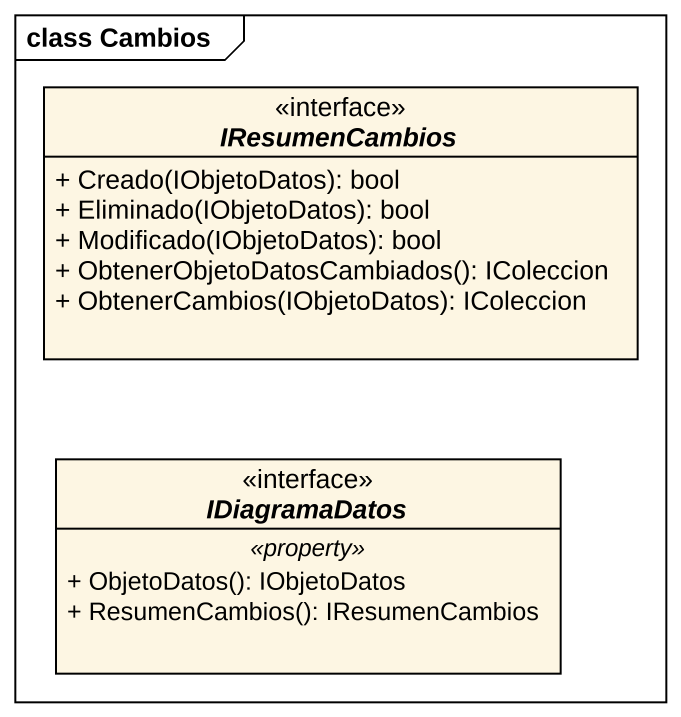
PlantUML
@startuml
mainframe class Cambios
hide circle
hide empty members
skinparam classAttributeIconSize 0
interface IResumenCambios {
  + Creado(IObjetoDatos): bool
  + Eliminado(IObjetoDatos): bool
  + Modificado(IObjetoDatos): bool
  + ObtenerObjetoDatosCambiados(): IColeccion
  + ObtenerCambios(IObjetoDatos): IColeccion
}
interface IDiagramaDatos {
  .. <<property>> ..
  + ObjetoDatos(): IObjetoDatos
  + ResumenCambios(): IResumenCambios
}
@enduml
